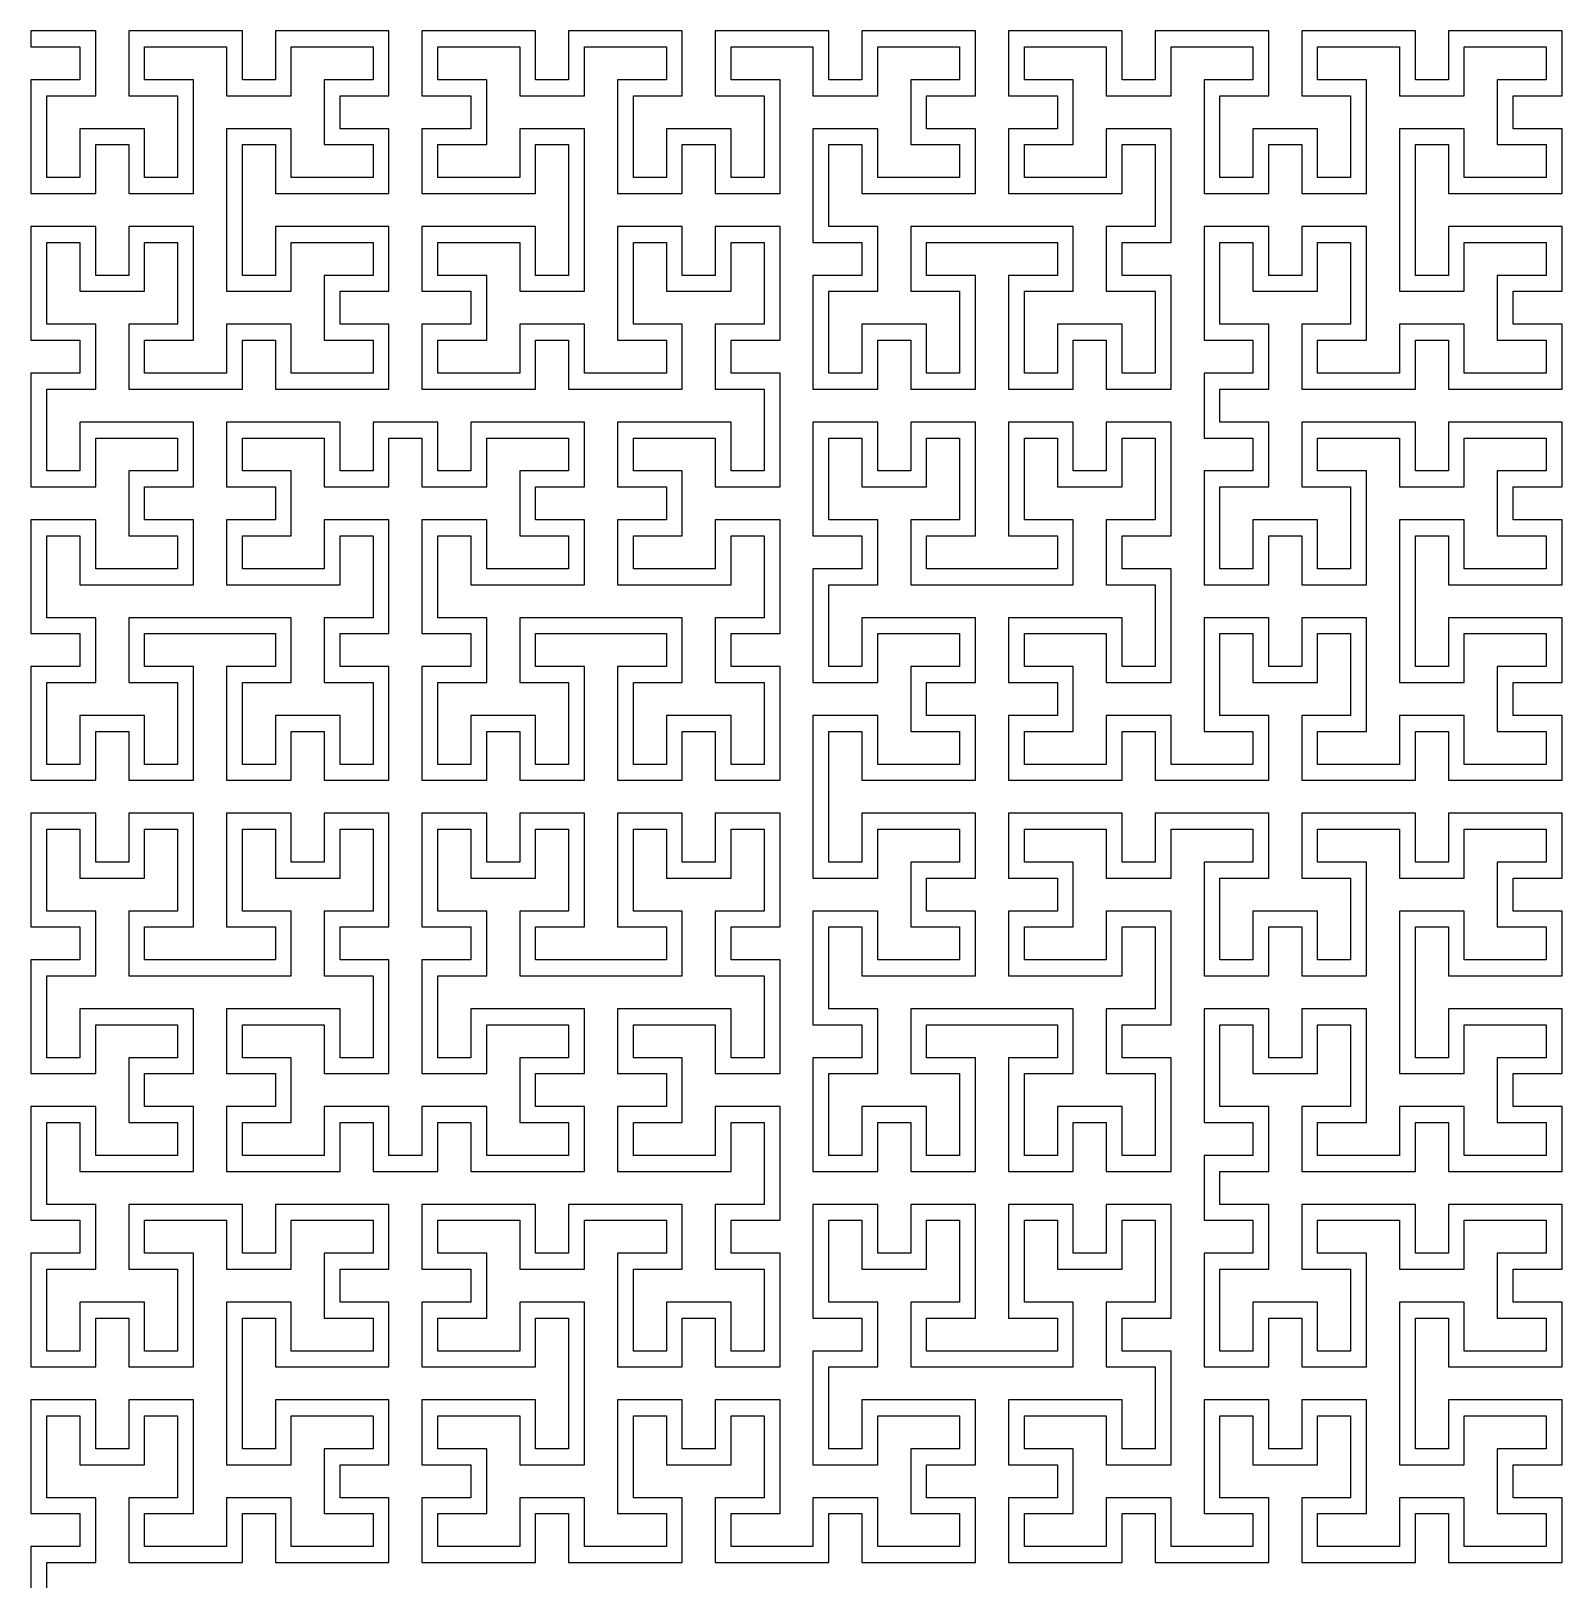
# Model space of a CAD drawing. Extents: x 0.5 to 99.5, y 0.5 to 99.5.
# Drawn here: x 0.53 to 49.47, y 50 to 99.47 of the extents above; entities that cross this region are included whole.
import ezdxf

# ---------------------------------------------------------------- set-up
doc = ezdxf.new("R2010")
doc.units = 0
doc.header["$MEASUREMENT"] = 0
doc.layers.add('PEC', color=7, linetype='Continuous')

msp = doc.modelspace()

# ---------------------------------------------------------------- linework, layer by layer
at = {"layer": 'PEC', "elevation": 0.035}
msp.add_lwpolyline([(1.0353, 47.9102), (1.0353, 50.5273), (2.5978, 50.5273), (2.5978, 52.5977), (1.0353, 52.5977), (1.0353, 55.2148), (2.0897, 55.2148), (2.0897, 53.6523), (4.1602, 53.6523), (4.1602, 55.2148), (5.2148, 55.2148), (5.2148, 52.5977), (3.6522, 52.5977), (3.6522, 50.5273), (7.2852, 50.5273), (7.2852, 52.0898), (8.3398, 52.0898), (8.3398, 50.5273), (11.9727, 50.5273), (11.9727, 52.5977), (10.4102, 52.5977), (10.4102, 53.6523), (11.9727, 53.6523), (11.9727, 55.7227), (8.3398, 55.7227), (8.3398, 54.1602), (7.2852, 54.1602), (7.2852, 58.3398), (8.3398, 58.3398), (8.3398, 56.7773), (11.9727, 56.7773), (11.9727, 58.8477), (10.4102, 58.8477), (10.4102, 59.9023), (11.9727, 59.9023), (11.9727, 61.9727), (8.3398, 61.9727), (8.3398, 60.4102), (7.2852, 60.4102), (7.2852, 61.9727), (3.6522, 61.9727), (3.6522, 59.9023), (5.2148, 59.9023), (5.2148, 57.2852), (4.1602, 57.2852), (4.1602, 58.8477), (2.0897, 58.8477), (2.0897, 57.2852), (1.0353, 57.2852), (1.0353, 59.9023), (2.5978, 59.9023), (2.5978, 61.9727), (1.0353, 61.9727), (1.0353, 64.5897), (2.0897, 64.5897), (2.0897, 63.0273), (5.7227, 63.0273), (5.7227, 65.0978), (4.1602, 65.0978), (4.1602, 66.1522), (5.7227, 66.1522), (5.7227, 68.2228), (2.0897, 68.2228), (2.0897, 66.6603), (1.0353, 66.6603), (1.0353, 69.2772), (2.5978, 69.2772), (2.5978, 71.3478), (1.0353, 71.3478), (1.0353, 73.9647), (2.0897, 73.9647), (2.0897, 72.4022), (4.1602, 72.4022), (4.1602, 73.9647), (5.2148, 73.9647), (5.2148, 71.3478), (3.6522, 71.3478), (3.6522, 69.2772), (8.8477, 69.2772), (8.8477, 71.3478), (7.2852, 71.3478), (7.2852, 73.9647), (8.3398, 73.9647), (8.3398, 72.4022), (10.4102, 72.4022), (10.4102, 73.9647), (11.4648, 73.9647), (11.4648, 71.3478), (9.9023, 71.3478), (9.9023, 69.2772), (11.4648, 69.2772), (11.4648, 66.6603), (10.4102, 66.6603), (10.4102, 68.2228), (6.7773, 68.2228), (6.7773, 66.1522), (8.3398, 66.1522), (8.3398, 65.0978), (6.7773, 65.0978), (6.7773, 63.0273), (10.4102, 63.0273), (10.4102, 64.5897), (11.4648, 64.5897), (11.4648, 63.0273), (13.5352, 63.0273), (13.5352, 64.5897), (14.5898, 64.5897), (14.5898, 63.0273), (18.2228, 63.0273), (18.2228, 65.0978), (16.6603, 65.0978), (16.6603, 66.1522), (18.2228, 66.1522), (18.2228, 68.2228), (14.5898, 68.2228), (14.5898, 66.6603), (13.5352, 66.6603), (13.5352, 69.2772), (15.0977, 69.2772), (15.0977, 71.3478), (13.5352, 71.3478), (13.5352, 73.9647), (14.5898, 73.9647), (14.5898, 72.4022), (16.6603, 72.4022), (16.6603, 73.9647), (17.7147, 73.9647), (17.7147, 71.3478), (16.1522, 71.3478), (16.1522, 69.2772), (21.3478, 69.2772), (21.3478, 71.3478), (19.7853, 71.3478), (19.7853, 73.9647), (20.8397, 73.9647), (20.8397, 72.4022), (22.9103, 72.4022), (22.9103, 73.9647), (23.9647, 73.9647), (23.9647, 71.3478), (22.4022, 71.3478), (22.4022, 69.2772), (23.9647, 69.2772), (23.9647, 66.6603), (22.9103, 66.6603), (22.9103, 68.2228), (19.2772, 68.2228), (19.2772, 66.1522), (20.8397, 66.1522), (20.8397, 65.0978), (19.2772, 65.0978), (19.2772, 63.0273), (22.9103, 63.0273), (22.9103, 64.5897), (23.9647, 64.5897), (23.9647, 61.9727), (22.4022, 61.9727), (22.4022, 59.9023), (23.9647, 59.9023), (23.9647, 57.2852), (22.9103, 57.2852), (22.9103, 58.8477), (20.8397, 58.8477), (20.8397, 57.2852), (19.7853, 57.2852), (19.7853, 59.9023), (21.3478, 59.9023), (21.3478, 61.9727), (17.7147, 61.9727), (17.7147, 60.4102), (16.6603, 60.4102), (16.6603, 61.9727), (13.0273, 61.9727), (13.0273, 59.9023), (14.5898, 59.9023), (14.5898, 58.8477), (13.0273, 58.8477), (13.0273, 56.7773), (16.6603, 56.7773), (16.6603, 58.3398), (17.7147, 58.3398), (17.7147, 54.1602), (16.6603, 54.1602), (16.6603, 55.7227), (13.0273, 55.7227), (13.0273, 53.6523), (14.5898, 53.6523), (14.5898, 52.5977), (13.0273, 52.5977), (13.0273, 50.5273), (16.6603, 50.5273), (16.6603, 52.0898), (17.7147, 52.0898), (17.7147, 50.5273), (21.3478, 50.5273), (21.3478, 52.5977), (19.7853, 52.5977), (19.7853, 55.2148), (20.8397, 55.2148), (20.8397, 53.6523), (22.9103, 53.6523), (22.9103, 55.2148), (23.9647, 55.2148), (23.9647, 52.5977), (22.4022, 52.5977), (22.4022, 50.5273), (26.0353, 50.5273), (26.0353, 52.0898), (27.0897, 52.0898), (27.0897, 50.5273), (30.7228, 50.5273), (30.7228, 52.5977), (29.1603, 52.5977), (29.1603, 53.6523), (30.7228, 53.6523), (30.7228, 55.7227), (27.0897, 55.7227), (27.0897, 54.1602), (26.0353, 54.1602), (26.0353, 56.7773), (27.5978, 56.7773), (27.5978, 58.8477), (26.0353, 58.8477), (26.0353, 61.4648), (27.0897, 61.4648), (27.0897, 59.9023), (29.1603, 59.9023), (29.1603, 61.4648), (30.2147, 61.4648), (30.2147, 58.8477), (28.6522, 58.8477), (28.6522, 56.7773), (33.8477, 56.7773), (33.8477, 58.8477), (32.2852, 58.8477), (32.2852, 61.4648), (33.3398, 61.4648), (33.3398, 59.9023), (35.4102, 59.9023), (35.4102, 61.4648), (36.4648, 61.4648), (36.4648, 58.8477), (34.9023, 58.8477), (34.9023, 56.7773), (36.4648, 56.7773), (36.4648, 54.1602), (35.4102, 54.1602), (35.4102, 55.7227), (31.7772, 55.7227), (31.7772, 53.6523), (33.3398, 53.6523), (33.3398, 52.5977), (31.7772, 52.5977), (31.7772, 50.5273), (35.4102, 50.5273), (35.4102, 52.0898), (36.4648, 52.0898), (36.4648, 50.5273), (40.0977, 50.5273), (40.0977, 52.5977), (38.5352, 52.5977), (38.5352, 55.2148), (39.5898, 55.2148), (39.5898, 53.6523), (41.6602, 53.6523), (41.6602, 55.2148), (42.7148, 55.2148), (42.7148, 52.5977), (41.1523, 52.5977), (41.1523, 50.5273), (44.7852, 50.5273), (44.7852, 52.0898), (45.8398, 52.0898), (45.8398, 50.5273), (49.4727, 50.5273), (49.4727, 52.5977), (47.9102, 52.5977), (47.9102, 53.6523), (49.4727, 53.6523), (49.4727, 55.7227), (45.8398, 55.7227), (45.8398, 54.1602), (44.7852, 54.1602), (44.7852, 58.3398), (45.8398, 58.3398), (45.8398, 56.7773), (49.4727, 56.7773), (49.4727, 58.8477), (47.9102, 58.8477), (47.9102, 59.9023), (49.4727, 59.9023), (49.4727, 61.9727), (45.8398, 61.9727), (45.8398, 60.4102), (44.7852, 60.4102), (44.7852, 61.9727), (41.1523, 61.9727), (41.1523, 59.9023), (42.7148, 59.9023), (42.7148, 57.2852), (41.6602, 57.2852), (41.6602, 58.8477), (39.5898, 58.8477), (39.5898, 57.2852), (38.5352, 57.2852), (38.5352, 59.9023), (40.0977, 59.9023), (40.0977, 61.9727), (38.5352, 61.9727), (38.5352, 63.0273), (40.0977, 63.0273), (40.0977, 65.0978), (38.5352, 65.0978), (38.5352, 67.7147), (39.5898, 67.7147), (39.5898, 66.1522), (41.6602, 66.1522), (41.6602, 67.7147), (42.7148, 67.7147), (42.7148, 65.0978), (41.1523, 65.0978), (41.1523, 63.0273), (44.7852, 63.0273), (44.7852, 64.5897), (45.8398, 64.5897), (45.8398, 63.0273), (49.4727, 63.0273), (49.4727, 65.0978), (47.9102, 65.0978), (47.9102, 66.1522), (49.4727, 66.1522), (49.4727, 68.2228), (45.8398, 68.2228), (45.8398, 66.6603), (44.7852, 66.6603), (44.7852, 70.8397), (45.8398, 70.8397), (45.8398, 69.2772), (49.4727, 69.2772), (49.4727, 71.3478), (47.9102, 71.3478), (47.9102, 72.4022), (49.4727, 72.4022), (49.4727, 74.4728), (45.8398, 74.4728), (45.8398, 72.9103), (44.7852, 72.9103), (44.7852, 74.4728), (41.1523, 74.4728), (41.1523, 72.4022), (42.7148, 72.4022), (42.7148, 69.7853), (41.6602, 69.7853), (41.6602, 71.3478), (39.5898, 71.3478), (39.5898, 69.7853), (38.5352, 69.7853), (38.5352, 72.4022), (40.0977, 72.4022), (40.0977, 74.4728), (36.4648, 74.4728), (36.4648, 72.9103), (35.4102, 72.9103), (35.4102, 74.4728), (31.7772, 74.4728), (31.7772, 72.4022), (33.3398, 72.4022), (33.3398, 71.3478), (31.7772, 71.3478), (31.7772, 69.2772), (35.4102, 69.2772), (35.4102, 70.8397), (36.4648, 70.8397), (36.4648, 68.2228), (34.9023, 68.2228), (34.9023, 66.1522), (36.4648, 66.1522), (36.4648, 63.5352), (35.4102, 63.5352), (35.4102, 65.0978), (33.3398, 65.0978), (33.3398, 63.5352), (32.2852, 63.5352), (32.2852, 66.1522), (33.8477, 66.1522), (33.8477, 68.2228), (28.6522, 68.2228), (28.6522, 66.1522), (30.2147, 66.1522), (30.2147, 63.5352), (29.1603, 63.5352), (29.1603, 65.0978), (27.0897, 65.0978), (27.0897, 63.5352), (26.0353, 63.5352), (26.0353, 66.1522), (27.5978, 66.1522), (27.5978, 68.2228), (26.0353, 68.2228), (26.0353, 70.8397), (27.0897, 70.8397), (27.0897, 69.2772), (30.7228, 69.2772), (30.7228, 71.3478), (29.1603, 71.3478), (29.1603, 72.4022), (30.7228, 72.4022), (30.7228, 74.4728), (27.0897, 74.4728), (27.0897, 72.9103), (26.0353, 72.9103), (26.0353, 77.0897), (27.0897, 77.0897), (27.0897, 75.5272), (30.7228, 75.5272), (30.7228, 77.5978), (29.1603, 77.5978), (29.1603, 78.6522), (30.7228, 78.6522), (30.7228, 80.7228), (27.0897, 80.7228), (27.0897, 79.1603), (26.0353, 79.1603), (26.0353, 81.7772), (27.5978, 81.7772), (27.5978, 83.8478), (26.0353, 83.8478), (26.0353, 86.4647), (27.0897, 86.4647), (27.0897, 84.9022), (29.1603, 84.9022), (29.1603, 86.4647), (30.2147, 86.4647), (30.2147, 83.8478), (28.6522, 83.8478), (28.6522, 81.7772), (33.8477, 81.7772), (33.8477, 83.8478), (32.2852, 83.8478), (32.2852, 86.4647), (33.3398, 86.4647), (33.3398, 84.9022), (35.4102, 84.9022), (35.4102, 86.4647), (36.4648, 86.4647), (36.4648, 83.8478), (34.9023, 83.8478), (34.9023, 81.7772), (36.4648, 81.7772), (36.4648, 79.1603), (35.4102, 79.1603), (35.4102, 80.7228), (31.7772, 80.7228), (31.7772, 78.6522), (33.3398, 78.6522), (33.3398, 77.5978), (31.7772, 77.5978), (31.7772, 75.5272), (35.4102, 75.5272), (35.4102, 77.0897), (36.4648, 77.0897), (36.4648, 75.5272), (40.0977, 75.5272), (40.0977, 77.5978), (38.5352, 77.5978), (38.5352, 80.2147), (39.5898, 80.2147), (39.5898, 78.6522), (41.6602, 78.6522), (41.6602, 80.2147), (42.7148, 80.2147), (42.7148, 77.5978), (41.1523, 77.5978), (41.1523, 75.5272), (44.7852, 75.5272), (44.7852, 77.0897), (45.8398, 77.0897), (45.8398, 75.5272), (49.4727, 75.5272), (49.4727, 77.5978), (47.9102, 77.5978), (47.9102, 78.6522), (49.4727, 78.6522), (49.4727, 80.7228), (45.8398, 80.7228), (45.8398, 79.1603), (44.7852, 79.1603), (44.7852, 83.3397), (45.8398, 83.3397), (45.8398, 81.7772), (49.4727, 81.7772), (49.4727, 83.8478), (47.9102, 83.8478), (47.9102, 84.9022), (49.4727, 84.9022), (49.4727, 86.9728), (45.8398, 86.9728), (45.8398, 85.4103), (44.7852, 85.4103), (44.7852, 86.9728), (41.1523, 86.9728), (41.1523, 84.9022), (42.7148, 84.9022), (42.7148, 82.2853), (41.6602, 82.2853), (41.6602, 83.8478), (39.5898, 83.8478), (39.5898, 82.2853), (38.5352, 82.2853), (38.5352, 84.9022), (40.0977, 84.9022), (40.0977, 86.9728), (38.5352, 86.9728), (38.5352, 88.0272), (40.0977, 88.0272), (40.0977, 90.0978), (38.5352, 90.0978), (38.5352, 92.7147), (39.5898, 92.7147), (39.5898, 91.1522), (41.6602, 91.1522), (41.6602, 92.7147), (42.7148, 92.7147), (42.7148, 90.0978), (41.1523, 90.0978), (41.1523, 88.0272), (44.7852, 88.0272), (44.7852, 89.5897), (45.8398, 89.5897), (45.8398, 88.0272), (49.4727, 88.0272), (49.4727, 90.0978), (47.9102, 90.0978), (47.9102, 91.1522), (49.4727, 91.1522), (49.4727, 93.2228), (45.8398, 93.2228), (45.8398, 91.6603), (44.7852, 91.6603), (44.7852, 95.8397), (45.8398, 95.8397), (45.8398, 94.2772), (49.4727, 94.2772), (49.4727, 96.3478), (47.9102, 96.3478), (47.9102, 97.4022), (49.4727, 97.4022), (49.4727, 99.4728), (45.8398, 99.4728), (45.8398, 97.9103), (44.7852, 97.9103), (44.7852, 99.4728), (41.1523, 99.4728), (41.1523, 97.4022), (42.7148, 97.4022), (42.7148, 94.7853), (41.6602, 94.7853), (41.6602, 96.3478), (39.5898, 96.3478), (39.5898, 94.7853), (38.5352, 94.7853), (38.5352, 97.4022), (40.0977, 97.4022), (40.0977, 99.4728), (36.4648, 99.4728), (36.4648, 97.9103), (35.4102, 97.9103), (35.4102, 99.4728), (31.7772, 99.4728), (31.7772, 97.4022), (33.3398, 97.4022), (33.3398, 96.3478), (31.7772, 96.3478), (31.7772, 94.2772), (35.4102, 94.2772), (35.4102, 95.8397), (36.4648, 95.8397), (36.4648, 93.2228), (34.9023, 93.2228), (34.9023, 91.1522), (36.4648, 91.1522), (36.4648, 88.5353), (35.4102, 88.5353), (35.4102, 90.0978), (33.3398, 90.0978), (33.3398, 88.5353), (32.2852, 88.5353), (32.2852, 91.1522), (33.8477, 91.1522), (33.8477, 93.2228), (28.6522, 93.2228), (28.6522, 91.1522), (30.2147, 91.1522), (30.2147, 88.5353), (29.1603, 88.5353), (29.1603, 90.0978), (27.0897, 90.0978), (27.0897, 88.5353), (26.0353, 88.5353), (26.0353, 91.1522), (27.5978, 91.1522), (27.5978, 93.2228), (26.0353, 93.2228), (26.0353, 95.8397), (27.0897, 95.8397), (27.0897, 94.2772), (30.7228, 94.2772), (30.7228, 96.3478), (29.1603, 96.3478), (29.1603, 97.4022), (30.7228, 97.4022), (30.7228, 99.4728), (27.0897, 99.4728), (27.0897, 97.9103), (26.0353, 97.9103), (26.0353, 99.4728), (22.4022, 99.4728), (22.4022, 97.4022), (23.9647, 97.4022), (23.9647, 94.7853), (22.9103, 94.7853), (22.9103, 96.3478), (20.8397, 96.3478), (20.8397, 94.7853), (19.7853, 94.7853), (19.7853, 97.4022), (21.3478, 97.4022), (21.3478, 99.4728), (17.7147, 99.4728), (17.7147, 97.9103), (16.6603, 97.9103), (16.6603, 99.4728), (13.0273, 99.4728), (13.0273, 97.4022), (14.5898, 97.4022), (14.5898, 96.3478), (13.0273, 96.3478), (13.0273, 94.2772), (16.6603, 94.2772), (16.6603, 95.8397), (17.7147, 95.8397), (17.7147, 91.6603), (16.6603, 91.6603), (16.6603, 93.2228), (13.0273, 93.2228), (13.0273, 91.1522), (14.5898, 91.1522), (14.5898, 90.0978), (13.0273, 90.0978), (13.0273, 88.0272), (16.6603, 88.0272), (16.6603, 89.5897), (17.7147, 89.5897), (17.7147, 88.0272), (21.3478, 88.0272), (21.3478, 90.0978), (19.7853, 90.0978), (19.7853, 92.7147), (20.8397, 92.7147), (20.8397, 91.1522), (22.9103, 91.1522), (22.9103, 92.7147), (23.9647, 92.7147), (23.9647, 90.0978), (22.4022, 90.0978), (22.4022, 88.0272), (23.9647, 88.0272), (23.9647, 85.4103), (22.9103, 85.4103), (22.9103, 86.9728), (19.2772, 86.9728), (19.2772, 84.9022), (20.8397, 84.9022), (20.8397, 83.8478), (19.2772, 83.8478), (19.2772, 81.7772), (22.9103, 81.7772), (22.9103, 83.3397), (23.9647, 83.3397), (23.9647, 80.7228), (22.4022, 80.7228), (22.4022, 78.6522), (23.9647, 78.6522), (23.9647, 76.0353), (22.9103, 76.0353), (22.9103, 77.5978), (20.8397, 77.5978), (20.8397, 76.0353), (19.7853, 76.0353), (19.7853, 78.6522), (21.3478, 78.6522), (21.3478, 80.7228), (16.1522, 80.7228), (16.1522, 78.6522), (17.7147, 78.6522), (17.7147, 76.0353), (16.6603, 76.0353), (16.6603, 77.5978), (14.5898, 77.5978), (14.5898, 76.0353), (13.5352, 76.0353), (13.5352, 78.6522), (15.0977, 78.6522), (15.0977, 80.7228), (13.5352, 80.7228), (13.5352, 83.3397), (14.5898, 83.3397), (14.5898, 81.7772), (18.2228, 81.7772), (18.2228, 83.8478), (16.6603, 83.8478), (16.6603, 84.9022), (18.2228, 84.9022), (18.2228, 86.9728), (14.5898, 86.9728), (14.5898, 85.4103), (13.5352, 85.4103), (13.5352, 86.9728), (11.4648, 86.9728), (11.4648, 85.4103), (10.4102, 85.4103), (10.4102, 86.9728), (6.7773, 86.9728), (6.7773, 84.9022), (8.3398, 84.9022), (8.3398, 83.8478), (6.7773, 83.8478), (6.7773, 81.7772), (10.4102, 81.7772), (10.4102, 83.3397), (11.4648, 83.3397), (11.4648, 80.7228), (9.9023, 80.7228), (9.9023, 78.6522), (11.4648, 78.6522), (11.4648, 76.0353), (10.4102, 76.0353), (10.4102, 77.5978), (8.3398, 77.5978), (8.3398, 76.0353), (7.2852, 76.0353), (7.2852, 78.6522), (8.8477, 78.6522), (8.8477, 80.7228), (3.6522, 80.7228), (3.6522, 78.6522), (5.2148, 78.6522), (5.2148, 76.0353), (4.1602, 76.0353), (4.1602, 77.5978), (2.0897, 77.5978), (2.0897, 76.0353), (1.0353, 76.0353), (1.0353, 78.6522), (2.5978, 78.6522), (2.5978, 80.7228), (1.0353, 80.7228), (1.0353, 83.3397), (2.0897, 83.3397), (2.0897, 81.7772), (5.7227, 81.7772), (5.7227, 83.8478), (4.1602, 83.8478), (4.1602, 84.9022), (5.7227, 84.9022), (5.7227, 86.9728), (2.0897, 86.9728), (2.0897, 85.4103), (1.0353, 85.4103), (1.0353, 88.0272), (2.5978, 88.0272), (2.5978, 90.0978), (1.0353, 90.0978), (1.0353, 92.7147), (2.0897, 92.7147), (2.0897, 91.1522), (4.1602, 91.1522), (4.1602, 92.7147), (5.2148, 92.7147), (5.2148, 90.0978), (3.6522, 90.0978), (3.6522, 88.0272), (7.2852, 88.0272), (7.2852, 89.5897), (8.3398, 89.5897), (8.3398, 88.0272), (11.9727, 88.0272), (11.9727, 90.0978), (10.4102, 90.0978), (10.4102, 91.1522), (11.9727, 91.1522), (11.9727, 93.2228), (8.3398, 93.2228), (8.3398, 91.6603), (7.2852, 91.6603), (7.2852, 95.8397), (8.3398, 95.8397), (8.3398, 94.2772), (11.9727, 94.2772), (11.9727, 96.3478), (10.4102, 96.3478), (10.4102, 97.4022), (11.9727, 97.4022), (11.9727, 99.4728), (8.3398, 99.4728), (8.3398, 97.9103), (7.2852, 97.9103), (7.2852, 99.4728), (3.6522, 99.4728), (3.6522, 97.4022), (5.2148, 97.4022), (5.2148, 94.7853), (4.1602, 94.7853), (4.1602, 96.3478), (2.0897, 96.3478), (2.0897, 94.7853), (1.0353, 94.7853), (1.0353, 97.4022), (2.5978, 97.4022), (2.5978, 99.4728), (0.5272, 99.4728), (0.5272, 98.9647), (2.0897, 98.9647), (2.0897, 97.9103), (0.5272, 97.9103), (0.5272, 94.2772), (2.5978, 94.2772), (2.5978, 95.8397), (3.6522, 95.8397), (3.6522, 94.2772), (5.7227, 94.2772), (5.7227, 97.9103), (4.1602, 97.9103), (4.1602, 98.9647), (6.7773, 98.9647), (6.7773, 97.4022), (8.8477, 97.4022), (8.8477, 98.9647), (11.4648, 98.9647), (11.4648, 97.9103), (9.9023, 97.9103), (9.9023, 95.8397), (11.4648, 95.8397), (11.4648, 94.7853), (8.8477, 94.7853), (8.8477, 96.3478), (6.7773, 96.3478), (6.7773, 91.1522), (8.8477, 91.1522), (8.8477, 92.7147), (11.4648, 92.7147), (11.4648, 91.6603), (9.9023, 91.6603), (9.9023, 89.5897), (11.4648, 89.5897), (11.4648, 88.5353), (8.8477, 88.5353), (8.8477, 90.0978), (6.7773, 90.0978), (6.7773, 88.5353), (4.1602, 88.5353), (4.1602, 89.5897), (5.7227, 89.5897), (5.7227, 93.2228), (3.6522, 93.2228), (3.6522, 91.6603), (2.5978, 91.6603), (2.5978, 93.2228), (0.5272, 93.2228), (0.5272, 89.5897), (2.0897, 89.5897), (2.0897, 88.5353), (0.5272, 88.5353), (0.5272, 84.9022), (2.5978, 84.9022), (2.5978, 86.4647), (5.2148, 86.4647), (5.2148, 85.4103), (3.6522, 85.4103), (3.6522, 83.3397), (5.2148, 83.3397), (5.2148, 82.2853), (2.5978, 82.2853), (2.5978, 83.8478), (0.5272, 83.8478), (0.5272, 80.2147), (2.0897, 80.2147), (2.0897, 79.1603), (0.5272, 79.1603), (0.5272, 75.5272), (2.5978, 75.5272), (2.5978, 77.0897), (3.6522, 77.0897), (3.6522, 75.5272), (5.7227, 75.5272), (5.7227, 79.1603), (4.1602, 79.1603), (4.1602, 80.2147), (8.3398, 80.2147), (8.3398, 79.1603), (6.7773, 79.1603), (6.7773, 75.5272), (8.8477, 75.5272), (8.8477, 77.0897), (9.9023, 77.0897), (9.9023, 75.5272), (11.9727, 75.5272), (11.9727, 79.1603), (10.4102, 79.1603), (10.4102, 80.2147), (11.9727, 80.2147), (11.9727, 83.8478), (9.9023, 83.8478), (9.9023, 82.2853), (7.2852, 82.2853), (7.2852, 83.3397), (8.8477, 83.3397), (8.8477, 85.4103), (7.2852, 85.4103), (7.2852, 86.4647), (9.9023, 86.4647), (9.9023, 84.9022), (11.9727, 84.9022), (11.9727, 86.4647), (13.0273, 86.4647), (13.0273, 84.9022), (15.0977, 84.9022), (15.0977, 86.4647), (17.7147, 86.4647), (17.7147, 85.4103), (16.1522, 85.4103), (16.1522, 83.3397), (17.7147, 83.3397), (17.7147, 82.2853), (15.0977, 82.2853), (15.0977, 83.8478), (13.0273, 83.8478), (13.0273, 80.2147), (14.5898, 80.2147), (14.5898, 79.1603), (13.0273, 79.1603), (13.0273, 75.5272), (15.0977, 75.5272), (15.0977, 77.0897), (16.1522, 77.0897), (16.1522, 75.5272), (18.2228, 75.5272), (18.2228, 79.1603), (16.6603, 79.1603), (16.6603, 80.2147), (20.8397, 80.2147), (20.8397, 79.1603), (19.2772, 79.1603), (19.2772, 75.5272), (21.3478, 75.5272), (21.3478, 77.0897), (22.4022, 77.0897), (22.4022, 75.5272), (24.4728, 75.5272), (24.4728, 79.1603), (22.9103, 79.1603), (22.9103, 80.2147), (24.4728, 80.2147), (24.4728, 83.8478), (22.4022, 83.8478), (22.4022, 82.2853), (19.7853, 82.2853), (19.7853, 83.3397), (21.3478, 83.3397), (21.3478, 85.4103), (19.7853, 85.4103), (19.7853, 86.4647), (22.4022, 86.4647), (22.4022, 84.9022), (24.4728, 84.9022), (24.4728, 88.5353), (22.9103, 88.5353), (22.9103, 89.5897), (24.4728, 89.5897), (24.4728, 93.2228), (22.4022, 93.2228), (22.4022, 91.6603), (21.3478, 91.6603), (21.3478, 93.2228), (19.2772, 93.2228), (19.2772, 89.5897), (20.8397, 89.5897), (20.8397, 88.5353), (18.2228, 88.5353), (18.2228, 90.0978), (16.1522, 90.0978), (16.1522, 88.5353), (13.5352, 88.5353), (13.5352, 89.5897), (15.0977, 89.5897), (15.0977, 91.6603), (13.5352, 91.6603), (13.5352, 92.7147), (16.1522, 92.7147), (16.1522, 91.1522), (18.2228, 91.1522), (18.2228, 96.3478), (16.1522, 96.3478), (16.1522, 94.7853), (13.5352, 94.7853), (13.5352, 95.8397), (15.0977, 95.8397), (15.0977, 97.9103), (13.5352, 97.9103), (13.5352, 98.9647), (16.1522, 98.9647), (16.1522, 97.4022), (18.2228, 97.4022), (18.2228, 98.9647), (20.8397, 98.9647), (20.8397, 97.9103), (19.2772, 97.9103), (19.2772, 94.2772), (21.3478, 94.2772), (21.3478, 95.8397), (22.4022, 95.8397), (22.4022, 94.2772), (24.4728, 94.2772), (24.4728, 97.9103), (22.9103, 97.9103), (22.9103, 98.9647), (25.5272, 98.9647), (25.5272, 97.4022), (27.5978, 97.4022), (27.5978, 98.9647), (30.2147, 98.9647), (30.2147, 97.9103), (28.6522, 97.9103), (28.6522, 95.8397), (30.2147, 95.8397), (30.2147, 94.7853), (27.5978, 94.7853), (27.5978, 96.3478), (25.5272, 96.3478), (25.5272, 92.7147), (27.0897, 92.7147), (27.0897, 91.6603), (25.5272, 91.6603), (25.5272, 88.0272), (27.5978, 88.0272), (27.5978, 89.5897), (28.6522, 89.5897), (28.6522, 88.0272), (30.7228, 88.0272), (30.7228, 91.6603), (29.1603, 91.6603), (29.1603, 92.7147), (33.3398, 92.7147), (33.3398, 91.6603), (31.7772, 91.6603), (31.7772, 88.0272), (33.8477, 88.0272), (33.8477, 89.5897), (34.9023, 89.5897), (34.9023, 88.0272), (36.9727, 88.0272), (36.9727, 91.6603), (35.4102, 91.6603), (35.4102, 92.7147), (36.9727, 92.7147), (36.9727, 96.3478), (34.9023, 96.3478), (34.9023, 94.7853), (32.2852, 94.7853), (32.2852, 95.8397), (33.8477, 95.8397), (33.8477, 97.9103), (32.2852, 97.9103), (32.2852, 98.9647), (34.9023, 98.9647), (34.9023, 97.4022), (36.9727, 97.4022), (36.9727, 98.9647), (39.5898, 98.9647), (39.5898, 97.9103), (38.0273, 97.9103), (38.0273, 94.2772), (40.0977, 94.2772), (40.0977, 95.8397), (41.1523, 95.8397), (41.1523, 94.2772), (43.2227, 94.2772), (43.2227, 97.9103), (41.6602, 97.9103), (41.6602, 98.9647), (44.2773, 98.9647), (44.2773, 97.4022), (46.3477, 97.4022), (46.3477, 98.9647), (48.9648, 98.9647), (48.9648, 97.9103), (47.4023, 97.9103), (47.4023, 95.8397), (48.9648, 95.8397), (48.9648, 94.7853), (46.3477, 94.7853), (46.3477, 96.3478), (44.2773, 96.3478), (44.2773, 91.1522), (46.3477, 91.1522), (46.3477, 92.7147), (48.9648, 92.7147), (48.9648, 91.6603), (47.4023, 91.6603), (47.4023, 89.5897), (48.9648, 89.5897), (48.9648, 88.5353), (46.3477, 88.5353), (46.3477, 90.0978), (44.2773, 90.0978), (44.2773, 88.5353), (41.6602, 88.5353), (41.6602, 89.5897), (43.2227, 89.5897), (43.2227, 93.2228), (41.1523, 93.2228), (41.1523, 91.6603), (40.0977, 91.6603), (40.0977, 93.2228), (38.0273, 93.2228), (38.0273, 89.5897), (39.5898, 89.5897), (39.5898, 88.5353), (38.0273, 88.5353), (38.0273, 86.4647), (39.5898, 86.4647), (39.5898, 85.4103), (38.0273, 85.4103), (38.0273, 81.7772), (40.0977, 81.7772), (40.0977, 83.3397), (41.1523, 83.3397), (41.1523, 81.7772), (43.2227, 81.7772), (43.2227, 85.4103), (41.6602, 85.4103), (41.6602, 86.4647), (44.2773, 86.4647), (44.2773, 84.9022), (46.3477, 84.9022), (46.3477, 86.4647), (48.9648, 86.4647), (48.9648, 85.4103), (47.4023, 85.4103), (47.4023, 83.3397), (48.9648, 83.3397), (48.9648, 82.2853), (46.3477, 82.2853), (46.3477, 83.8478), (44.2773, 83.8478), (44.2773, 78.6522), (46.3477, 78.6522), (46.3477, 80.2147), (48.9648, 80.2147), (48.9648, 79.1603), (47.4023, 79.1603), (47.4023, 77.0897), (48.9648, 77.0897), (48.9648, 76.0353), (46.3477, 76.0353), (46.3477, 77.5978), (44.2773, 77.5978), (44.2773, 76.0353), (41.6602, 76.0353), (41.6602, 77.0897), (43.2227, 77.0897), (43.2227, 80.7228), (41.1523, 80.7228), (41.1523, 79.1603), (40.0977, 79.1603), (40.0977, 80.7228), (38.0273, 80.7228), (38.0273, 77.0897), (39.5898, 77.0897), (39.5898, 76.0353), (36.9727, 76.0353), (36.9727, 77.5978), (34.9023, 77.5978), (34.9023, 76.0353), (32.2852, 76.0353), (32.2852, 77.0897), (33.8477, 77.0897), (33.8477, 79.1603), (32.2852, 79.1603), (32.2852, 80.2147), (34.9023, 80.2147), (34.9023, 78.6522), (36.9727, 78.6522), (36.9727, 82.2853), (35.4102, 82.2853), (35.4102, 83.3397), (36.9727, 83.3397), (36.9727, 86.9728), (34.9023, 86.9728), (34.9023, 85.4103), (33.8477, 85.4103), (33.8477, 86.9728), (31.7772, 86.9728), (31.7772, 83.3397), (33.3398, 83.3397), (33.3398, 82.2853), (29.1603, 82.2853), (29.1603, 83.3397), (30.7228, 83.3397), (30.7228, 86.9728), (28.6522, 86.9728), (28.6522, 85.4103), (27.5978, 85.4103), (27.5978, 86.9728), (25.5272, 86.9728), (25.5272, 83.3397), (27.0897, 83.3397), (27.0897, 82.2853), (25.5272, 82.2853), (25.5272, 78.6522), (27.5978, 78.6522), (27.5978, 80.2147), (30.2147, 80.2147), (30.2147, 79.1603), (28.6522, 79.1603), (28.6522, 77.0897), (30.2147, 77.0897), (30.2147, 76.0353), (27.5978, 76.0353), (27.5978, 77.5978), (25.5272, 77.5978), (25.5272, 72.4022), (27.5978, 72.4022), (27.5978, 73.9647), (30.2147, 73.9647), (30.2147, 72.9103), (28.6522, 72.9103), (28.6522, 70.8397), (30.2147, 70.8397), (30.2147, 69.7853), (27.5978, 69.7853), (27.5978, 71.3478), (25.5272, 71.3478), (25.5272, 67.7147), (27.0897, 67.7147), (27.0897, 66.6603), (25.5272, 66.6603), (25.5272, 63.0273), (27.5978, 63.0273), (27.5978, 64.5897), (28.6522, 64.5897), (28.6522, 63.0273), (30.7228, 63.0273), (30.7228, 66.6603), (29.1603, 66.6603), (29.1603, 67.7147), (33.3398, 67.7147), (33.3398, 66.6603), (31.7772, 66.6603), (31.7772, 63.0273), (33.8477, 63.0273), (33.8477, 64.5897), (34.9023, 64.5897), (34.9023, 63.0273), (36.9727, 63.0273), (36.9727, 66.6603), (35.4102, 66.6603), (35.4102, 67.7147), (36.9727, 67.7147), (36.9727, 71.3478), (34.9023, 71.3478), (34.9023, 69.7853), (32.2852, 69.7853), (32.2852, 70.8397), (33.8477, 70.8397), (33.8477, 72.9103), (32.2852, 72.9103), (32.2852, 73.9647), (34.9023, 73.9647), (34.9023, 72.4022), (36.9727, 72.4022), (36.9727, 73.9647), (39.5898, 73.9647), (39.5898, 72.9103), (38.0273, 72.9103), (38.0273, 69.2772), (40.0977, 69.2772), (40.0977, 70.8397), (41.1523, 70.8397), (41.1523, 69.2772), (43.2227, 69.2772), (43.2227, 72.9103), (41.6602, 72.9103), (41.6602, 73.9647), (44.2773, 73.9647), (44.2773, 72.4022), (46.3477, 72.4022), (46.3477, 73.9647), (48.9648, 73.9647), (48.9648, 72.9103), (47.4023, 72.9103), (47.4023, 70.8397), (48.9648, 70.8397), (48.9648, 69.7853), (46.3477, 69.7853), (46.3477, 71.3478), (44.2773, 71.3478), (44.2773, 66.1522), (46.3477, 66.1522), (46.3477, 67.7147), (48.9648, 67.7147), (48.9648, 66.6603), (47.4023, 66.6603), (47.4023, 64.5897), (48.9648, 64.5897), (48.9648, 63.5352), (46.3477, 63.5352), (46.3477, 65.0978), (44.2773, 65.0978), (44.2773, 63.5352), (41.6602, 63.5352), (41.6602, 64.5897), (43.2227, 64.5897), (43.2227, 68.2228), (41.1523, 68.2228), (41.1523, 66.6603), (40.0977, 66.6603), (40.0977, 68.2228), (38.0273, 68.2228), (38.0273, 64.5897), (39.5898, 64.5897), (39.5898, 63.5352), (38.0273, 63.5352), (38.0273, 61.4648), (39.5898, 61.4648), (39.5898, 60.4102), (38.0273, 60.4102), (38.0273, 56.7773), (40.0977, 56.7773), (40.0977, 58.3398), (41.1523, 58.3398), (41.1523, 56.7773), (43.2227, 56.7773), (43.2227, 60.4102), (41.6602, 60.4102), (41.6602, 61.4648), (44.2773, 61.4648), (44.2773, 59.9023), (46.3477, 59.9023), (46.3477, 61.4648), (48.9648, 61.4648), (48.9648, 60.4102), (47.4023, 60.4102), (47.4023, 58.3398), (48.9648, 58.3398), (48.9648, 57.2852), (46.3477, 57.2852), (46.3477, 58.8477), (44.2773, 58.8477), (44.2773, 53.6523), (46.3477, 53.6523), (46.3477, 55.2148), (48.9648, 55.2148), (48.9648, 54.1602), (47.4023, 54.1602), (47.4023, 52.0898), (48.9648, 52.0898), (48.9648, 51.0352), (46.3477, 51.0352), (46.3477, 52.5977), (44.2773, 52.5977), (44.2773, 51.0352), (41.6602, 51.0352), (41.6602, 52.0898), (43.2227, 52.0898), (43.2227, 55.7227), (41.1523, 55.7227), (41.1523, 54.1602), (40.0977, 54.1602), (40.0977, 55.7227), (38.0273, 55.7227), (38.0273, 52.0898), (39.5898, 52.0898), (39.5898, 51.0352), (36.9727, 51.0352), (36.9727, 52.5977), (34.9023, 52.5977), (34.9023, 51.0352), (32.2852, 51.0352), (32.2852, 52.0898), (33.8477, 52.0898), (33.8477, 54.1602), (32.2852, 54.1602), (32.2852, 55.2148), (34.9023, 55.2148), (34.9023, 53.6523), (36.9727, 53.6523), (36.9727, 57.2852), (35.4102, 57.2852), (35.4102, 58.3398), (36.9727, 58.3398), (36.9727, 61.9727), (34.9023, 61.9727), (34.9023, 60.4102), (33.8477, 60.4102), (33.8477, 61.9727), (31.7772, 61.9727), (31.7772, 58.3398), (33.3398, 58.3398), (33.3398, 57.2852), (29.1603, 57.2852), (29.1603, 58.3398), (30.7228, 58.3398), (30.7228, 61.9727), (28.6522, 61.9727), (28.6522, 60.4102), (27.5978, 60.4102), (27.5978, 61.9727), (25.5272, 61.9727), (25.5272, 58.3398), (27.0897, 58.3398), (27.0897, 57.2852), (25.5272, 57.2852), (25.5272, 53.6523), (27.5978, 53.6523), (27.5978, 55.2148), (30.2147, 55.2148), (30.2147, 54.1602), (28.6522, 54.1602), (28.6522, 52.0898), (30.2147, 52.0898), (30.2147, 51.0352), (27.5978, 51.0352), (27.5978, 52.5977), (25.5272, 52.5977), (25.5272, 51.0352), (22.9103, 51.0352), (22.9103, 52.0898), (24.4728, 52.0898), (24.4728, 55.7227), (22.4022, 55.7227), (22.4022, 54.1602), (21.3478, 54.1602), (21.3478, 55.7227), (19.2772, 55.7227), (19.2772, 52.0898), (20.8397, 52.0898), (20.8397, 51.0352), (18.2228, 51.0352), (18.2228, 52.5977), (16.1522, 52.5977), (16.1522, 51.0352), (13.5352, 51.0352), (13.5352, 52.0898), (15.0977, 52.0898), (15.0977, 54.1602), (13.5352, 54.1602), (13.5352, 55.2148), (16.1522, 55.2148), (16.1522, 53.6523), (18.2228, 53.6523), (18.2228, 58.8477), (16.1522, 58.8477), (16.1522, 57.2852), (13.5352, 57.2852), (13.5352, 58.3398), (15.0977, 58.3398), (15.0977, 60.4102), (13.5352, 60.4102), (13.5352, 61.4648), (16.1522, 61.4648), (16.1522, 59.9023), (18.2228, 59.9023), (18.2228, 61.4648), (20.8397, 61.4648), (20.8397, 60.4102), (19.2772, 60.4102), (19.2772, 56.7773), (21.3478, 56.7773), (21.3478, 58.3398), (22.4022, 58.3398), (22.4022, 56.7773), (24.4728, 56.7773), (24.4728, 60.4102), (22.9103, 60.4102), (22.9103, 61.4648), (24.4728, 61.4648), (24.4728, 65.0978), (22.4022, 65.0978), (22.4022, 63.5352), (19.7853, 63.5352), (19.7853, 64.5897), (21.3478, 64.5897), (21.3478, 66.6603), (19.7853, 66.6603), (19.7853, 67.7147), (22.4022, 67.7147), (22.4022, 66.1522), (24.4728, 66.1522), (24.4728, 69.7853), (22.9103, 69.7853), (22.9103, 70.8397), (24.4728, 70.8397), (24.4728, 74.4728), (22.4022, 74.4728), (22.4022, 72.9103), (21.3478, 72.9103), (21.3478, 74.4728), (19.2772, 74.4728), (19.2772, 70.8397), (20.8397, 70.8397), (20.8397, 69.7853), (16.6603, 69.7853), (16.6603, 70.8397), (18.2228, 70.8397), (18.2228, 74.4728), (16.1522, 74.4728), (16.1522, 72.9103), (15.0977, 72.9103), (15.0977, 74.4728), (13.0273, 74.4728), (13.0273, 70.8397), (14.5898, 70.8397), (14.5898, 69.7853), (13.0273, 69.7853), (13.0273, 66.1522), (15.0977, 66.1522), (15.0977, 67.7147), (17.7147, 67.7147), (17.7147, 66.6603), (16.1522, 66.6603), (16.1522, 64.5897), (17.7147, 64.5897), (17.7147, 63.5352), (15.0977, 63.5352), (15.0977, 65.0978), (13.0273, 65.0978), (13.0273, 63.5352), (11.9727, 63.5352), (11.9727, 65.0978), (9.9023, 65.0978), (9.9023, 63.5352), (7.2852, 63.5352), (7.2852, 64.5897), (8.8477, 64.5897), (8.8477, 66.6603), (7.2852, 66.6603), (7.2852, 67.7147), (9.9023, 67.7147), (9.9023, 66.1522), (11.9727, 66.1522), (11.9727, 69.7853), (10.4102, 69.7853), (10.4102, 70.8397), (11.9727, 70.8397), (11.9727, 74.4728), (9.9023, 74.4728), (9.9023, 72.9103), (8.8477, 72.9103), (8.8477, 74.4728), (6.7773, 74.4728), (6.7773, 70.8397), (8.3398, 70.8397), (8.3398, 69.7853), (4.1602, 69.7853), (4.1602, 70.8397), (5.7227, 70.8397), (5.7227, 74.4728), (3.6522, 74.4728), (3.6522, 72.9103), (2.5978, 72.9103), (2.5978, 74.4728), (0.5272, 74.4728), (0.5272, 70.8397), (2.0897, 70.8397), (2.0897, 69.7853), (0.5272, 69.7853), (0.5272, 66.1522), (2.5978, 66.1522), (2.5978, 67.7147), (5.2148, 67.7147), (5.2148, 66.6603), (3.6522, 66.6603), (3.6522, 64.5897), (5.2148, 64.5897), (5.2148, 63.5352), (2.5978, 63.5352), (2.5978, 65.0978), (0.5272, 65.0978), (0.5272, 61.4648), (2.0897, 61.4648), (2.0897, 60.4102), (0.5272, 60.4102), (0.5272, 56.7773), (2.5978, 56.7773), (2.5978, 58.3398), (3.6522, 58.3398), (3.6522, 56.7773), (5.7227, 56.7773), (5.7227, 60.4102), (4.1602, 60.4102), (4.1602, 61.4648), (6.7773, 61.4648), (6.7773, 59.9023), (8.8477, 59.9023), (8.8477, 61.4648), (11.4648, 61.4648), (11.4648, 60.4102), (9.9023, 60.4102), (9.9023, 58.3398), (11.4648, 58.3398), (11.4648, 57.2852), (8.8477, 57.2852), (8.8477, 58.8477), (6.7773, 58.8477), (6.7773, 53.6523), (8.8477, 53.6523), (8.8477, 55.2148), (11.4648, 55.2148), (11.4648, 54.1602), (9.9023, 54.1602), (9.9023, 52.0898), (11.4648, 52.0898), (11.4648, 51.0352), (8.8477, 51.0352), (8.8477, 52.5977), (6.7773, 52.5977), (6.7773, 51.0352), (4.1602, 51.0352), (4.1602, 52.0898), (5.7227, 52.0898), (5.7227, 55.7227), (3.6522, 55.7227), (3.6522, 54.1602), (2.5978, 54.1602), (2.5978, 55.7227), (0.5272, 55.7227), (0.5272, 52.0898), (2.0897, 52.0898), (2.0897, 51.0352), (0.5272, 51.0352), (0.5272, 47.4023)], dxfattribs=at)

doc.saveas('drawing.dxf')
